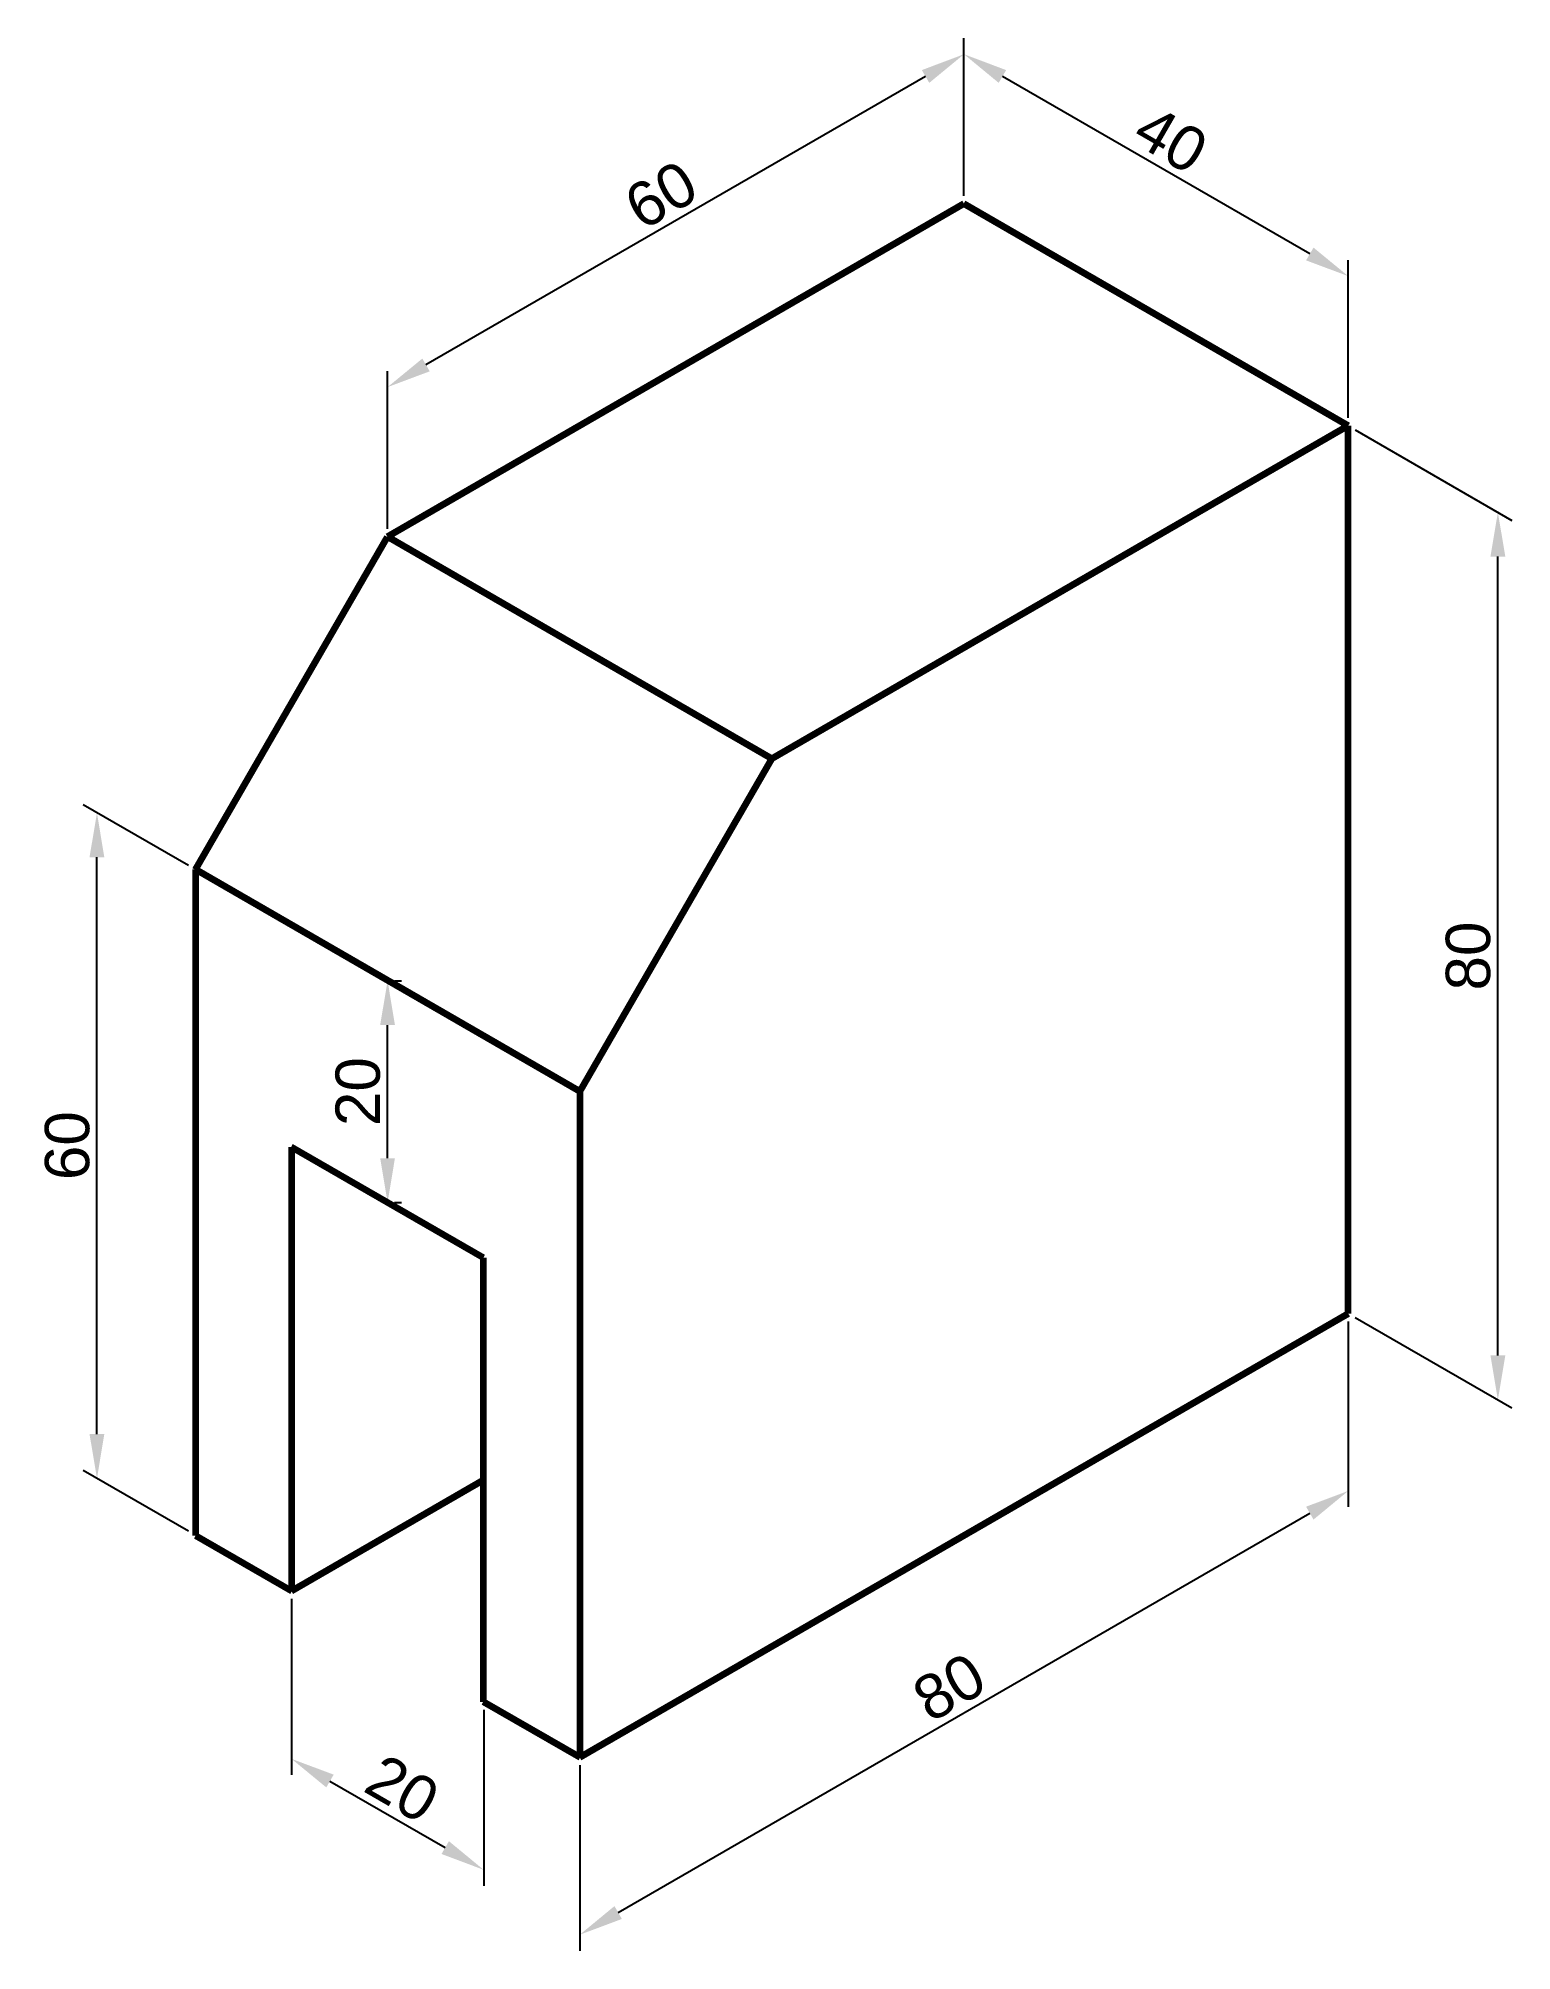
# Model space of a CAD drawing. Header units: millimetres. Extents: x 72 to 205, y 53 to 225.
import ezdxf

# ---------------------------------------------------------------- set-up
doc = ezdxf.new("R2010")
doc.units = ezdxf.units.MM
doc.layers.add('Dimensions', color=94, linetype='Continuous')
doc.layers.add('Figura', color=7, linetype='Continuous', lineweight=100)
doc.styles.get("Standard").update_dxf_attribs({"font": 'arial.ttf'})
doc.dimstyles.new('DAPC', dxfattribs={"dimtxt": 4, "dimasz": 4, "dimexe": 1.25, "dimexo": 0.625, "dimtad": 1, "dimtxsty": 'Standard', "dimcen": 2.5, "dimadec": 0, "dimazin": 0, "dimtfac": 1, "dimtmove": 0, "dimatfit": 3, "dimfxl": 1, "dimarcsym": 0})

# ---------------------------------------------------------------- blocks, each defined once
blk = doc.blocks.new('*D24')
at = {"layer": 'Defpoints', "color": 0, "transparency": 16777216}
for p in [(190.09, 190.27), (203.58, 182.49), (190.09, 110.27)]:
    blk.add_point(p, dxfattribs=at)
at = {"layer": 'Dimensions', "color": 0, "lineweight": -2, "transparency": 16777216}
for p, q in [((190.72, 189.91), (204.83, 181.76)), ((203.58, 106.49), (203.58, 178.49)), ((190.72, 109.91), (204.83, 101.76))]:
    blk.add_line(p, q, dxfattribs=at)
at = {"layer": 'Dimensions', "color": 0, "transparency": 16777216}
for points in [[(202.91, 178.49), (204.25, 178.49), (203.58, 182.49)], [(202.91, 106.49), (204.25, 106.49), (203.58, 102.49)]]:
    blk.add_solid(points, dxfattribs=at)
at = {"layer": 'Dimensions', "color": 0, "transparency": 16777216, "insert": (200.91, 142.49), "char_height": 4, "attachment_point": 5, "rotation": 90}
blk.add_mtext('80', dxfattribs=at)
blk = doc.blocks.new('*D25')
at = {"layer": 'Defpoints', "color": 0, "transparency": 16777216}
for p in [(190.09, 110.27), (190.09, 94.28), (120.81, 70.27)]:
    blk.add_point(p, dxfattribs=at)
at = {"layer": 'Dimensions', "color": 0, "lineweight": -2, "transparency": 16777216}
for p, q in [((190.09, 109.55), (190.09, 92.84)), ((124.27, 56.28), (186.63, 92.28)), ((120.81, 69.55), (120.81, 52.84))]:
    blk.add_line(p, q, dxfattribs=at)
at = {"layer": 'Dimensions', "color": 0, "transparency": 16777216}
for points in [[(186.29, 92.86), (186.96, 91.7), (190.09, 94.28)], [(123.94, 56.86), (124.61, 55.7), (120.81, 54.28)]]:
    blk.add_solid(points, dxfattribs=at)
at = {"layer": 'Dimensions', "color": 0, "transparency": 16777216, "insert": (154.12, 76.59), "char_height": 4, "attachment_point": 5, "rotation": 30}
blk.add_mtext('80', dxfattribs=at)
blk = doc.blocks.new('*D26')
at = {"layer": 'Defpoints', "color": 0, "transparency": 16777216}
for p in [(155.45, 223.77), (155.45, 210.27), (190.09, 190.27)]:
    blk.add_point(p, dxfattribs=at)
at = {"layer": 'Dimensions', "color": 0, "lineweight": -2, "transparency": 16777216}
for p, q in [((155.45, 211), (155.45, 225.21)), ((186.63, 205.77), (158.91, 221.77)), ((190.09, 191), (190.09, 205.21))]:
    blk.add_line(p, q, dxfattribs=at)
at = {"layer": 'Dimensions', "color": 0, "transparency": 16777216}
for points in [[(159.25, 222.34), (158.58, 221.19), (155.45, 223.77)], [(186.96, 206.34), (186.29, 205.19), (190.09, 203.77)]]:
    blk.add_solid(points, dxfattribs=at)
at = {"layer": 'Dimensions', "color": 0, "transparency": 16777216, "insert": (174.1, 216.08), "char_height": 4, "attachment_point": 5, "rotation": 330}
blk.add_mtext('40', dxfattribs=at)
blk = doc.blocks.new('*D27')
at = {"layer": 'Defpoints', "color": 0, "transparency": 16777216}
for p in [(155.45, 210.27), (103.49, 193.77), (103.49, 180.27)]:
    blk.add_point(p, dxfattribs=at)
at = {"layer": 'Dimensions', "color": 0, "lineweight": -2, "transparency": 16777216}
for p, q in [((155.45, 211), (155.45, 225.21)), ((151.99, 221.77), (106.95, 195.77)), ((103.49, 181), (103.49, 195.21))]:
    blk.add_line(p, q, dxfattribs=at)
at = {"layer": 'Dimensions', "color": 0, "transparency": 16777216}
for points in [[(151.65, 222.34), (152.32, 221.19), (155.45, 223.77)], [(106.62, 196.34), (107.29, 195.19), (103.49, 193.77)]]:
    blk.add_solid(points, dxfattribs=at)
at = {"layer": 'Dimensions', "color": 0, "transparency": 16777216, "insert": (128.14, 211.08), "char_height": 4, "attachment_point": 5, "rotation": 30}
blk.add_mtext('60', dxfattribs=at)
blk = doc.blocks.new('*D28')
at = {"layer": 'Defpoints', "color": 0, "transparency": 16777216}
for p in [(94.83, 85.27), (112.15, 75.27), (112.15, 60.13)]:
    blk.add_point(p, dxfattribs=at)
at = {"layer": 'Dimensions', "color": 0, "lineweight": -2, "transparency": 16777216}
for p, q in [((94.83, 84.55), (94.83, 68.69)), ((112.15, 74.55), (112.15, 58.69)), ((98.29, 68.13), (108.68, 62.13))]:
    blk.add_line(p, q, dxfattribs=at)
at = {"layer": 'Dimensions', "color": 0, "transparency": 16777216}
for points in [[(98.63, 68.71), (97.96, 67.56), (94.83, 70.13)], [(109.02, 62.71), (108.35, 61.56), (112.15, 60.13)]]:
    blk.add_solid(points, dxfattribs=at)
at = {"layer": 'Dimensions', "color": 0, "transparency": 16777216, "insert": (104.82, 67.44), "char_height": 4, "attachment_point": 5, "rotation": 330}
blk.add_mtext('20', dxfattribs=at)
blk = doc.blocks.new('*D29')
at = {"layer": 'Defpoints', "color": 0, "transparency": 16777216}
for p in [(103.49, 140.27), (103.49, 140.27), (103.49, 120.27)]:
    blk.add_point(p, dxfattribs=at)
at = {"layer": 'Dimensions', "color": 0, "lineweight": -2, "transparency": 16777216}
for p, q in [((104.11, 140.27), (104.74, 140.27)), ((103.49, 124.27), (103.49, 136.27)), ((104.11, 120.27), (104.74, 120.27))]:
    blk.add_line(p, q, dxfattribs=at)
at = {"layer": 'Dimensions', "color": 0, "transparency": 16777216}
for points in [[(102.82, 136.27), (104.15, 136.27), (103.49, 140.27)], [(102.82, 124.27), (104.15, 124.27), (103.49, 120.27)]]:
    blk.add_solid(points, dxfattribs=at)
at = {"layer": 'Dimensions', "color": 0, "transparency": 16777216, "insert": (100.82, 130.27), "char_height": 4, "attachment_point": 5, "rotation": 90}
blk.add_mtext('20', dxfattribs=at)
blk = doc.blocks.new('*D8')
at = {"layer": 'Defpoints', "color": 0, "transparency": 16777216}
for p in [(77.29, 155.4), (86.17, 150.27), (86.17, 90.27)]:
    blk.add_point(p, dxfattribs=at)
at = {"layer": 'Dimensions', "color": 0, "lineweight": -2, "transparency": 16777216}
for p, q in [((85.54, 150.64), (76.04, 156.12)), ((77.29, 99.4), (77.29, 151.4)), ((85.54, 90.64), (76.04, 96.12))]:
    blk.add_line(p, q, dxfattribs=at)
at = {"layer": 'Dimensions', "color": 0, "transparency": 16777216}
for points in [[(76.62, 151.4), (77.95, 151.4), (77.29, 155.4)], [(76.62, 99.4), (77.95, 99.4), (77.29, 95.4)]]:
    blk.add_solid(points, dxfattribs=at)
at = {"layer": 'Dimensions', "color": 0, "transparency": 16777216, "insert": (74.62, 125.4), "char_height": 4, "attachment_point": 5, "rotation": 90}
blk.add_mtext('60', dxfattribs=at)

msp = doc.modelspace()

# ---------------------------------------------------------------- linework, layer by layer
at = {"layer": 'Figura'}
for p, q in [((155.449, 210.275), (103.488, 180.275)), ((190.09, 190.275), (155.449, 210.275)), ((190.09, 190.275), (138.129, 160.275)), ((190.09, 110.275), (190.09, 190.275)), ((86.167, 150.275), (103.488, 180.275)), ((138.129, 160.275), (103.488, 180.275)), ((120.808, 130.275), (138.129, 160.275)), ((86.167, 150.275), (86.167, 90.275)), ((120.808, 130.275), (86.167, 150.275)), ((120.808, 130.275), (120.808, 70.275)), ((112.148, 115.275), (94.828, 125.275)), ((94.828, 125.275), (94.828, 85.275)), ((112.148, 75.275), (112.148, 115.275)), ((120.808, 70.275), (190.09, 110.275)), ((94.828, 85.275), (112.148, 95.275)), ((86.167, 90.275), (94.828, 85.275)), ((120.808, 70.275), (112.148, 75.275)), ((112.148, 75.275), (120.808, 70.275))]:
    msp.add_line(p, q, dxfattribs=at)

# ---------------------------------------------------------------- dimensions: what is measured, and where the dimension line sits
at = {"layer": 'Dimensions'}
for p1, p2, distance, picture, middle in [((155.449, 210.275), (103.488, 180.275), -11.684, '*D27', (128.135, 211.077)), ((190.09, 190.275), (155.449, 210.275), -11.684, '*D26', (174.104, 216.077)), ((120.808, 70.275), (190.09, 110.275), -13.852, '*D25', (154.116, 76.59)), ((94.828, 85.275), (112.148, 75.275), -13.111, '*D28', (104.822, 67.445))]:
    dim = msp.add_aligned_dim(p1=p1, p2=p2, distance=distance, dimstyle='DAPC', dxfattribs=at)
    dim.commit()
    dim.dimension.update_dxf_attribs({"geometry": picture, "text_midpoint": middle})
for base, p1, p2, picture, middle in [((203.581, 182.486), (190.09, 110.275), (190.09, 190.275), '*D24', (200.914, 142.486)), ((77.288, 155.402), (86.167, 90.275), (86.167, 150.275), '*D8', (74.62, 125.402)), ((103.488, 140.275), (103.488, 120.275), (103.488, 140.275), '*D29', (100.821, 130.275))]:
    dim = msp.add_linear_dim(base=base, p1=p1, p2=p2, angle=90, dimstyle='DAPC', dxfattribs=at)
    dim.commit()
    dim.dimension.update_dxf_attribs({"geometry": picture, "text_midpoint": middle})

doc.saveas('drawing.dxf')
